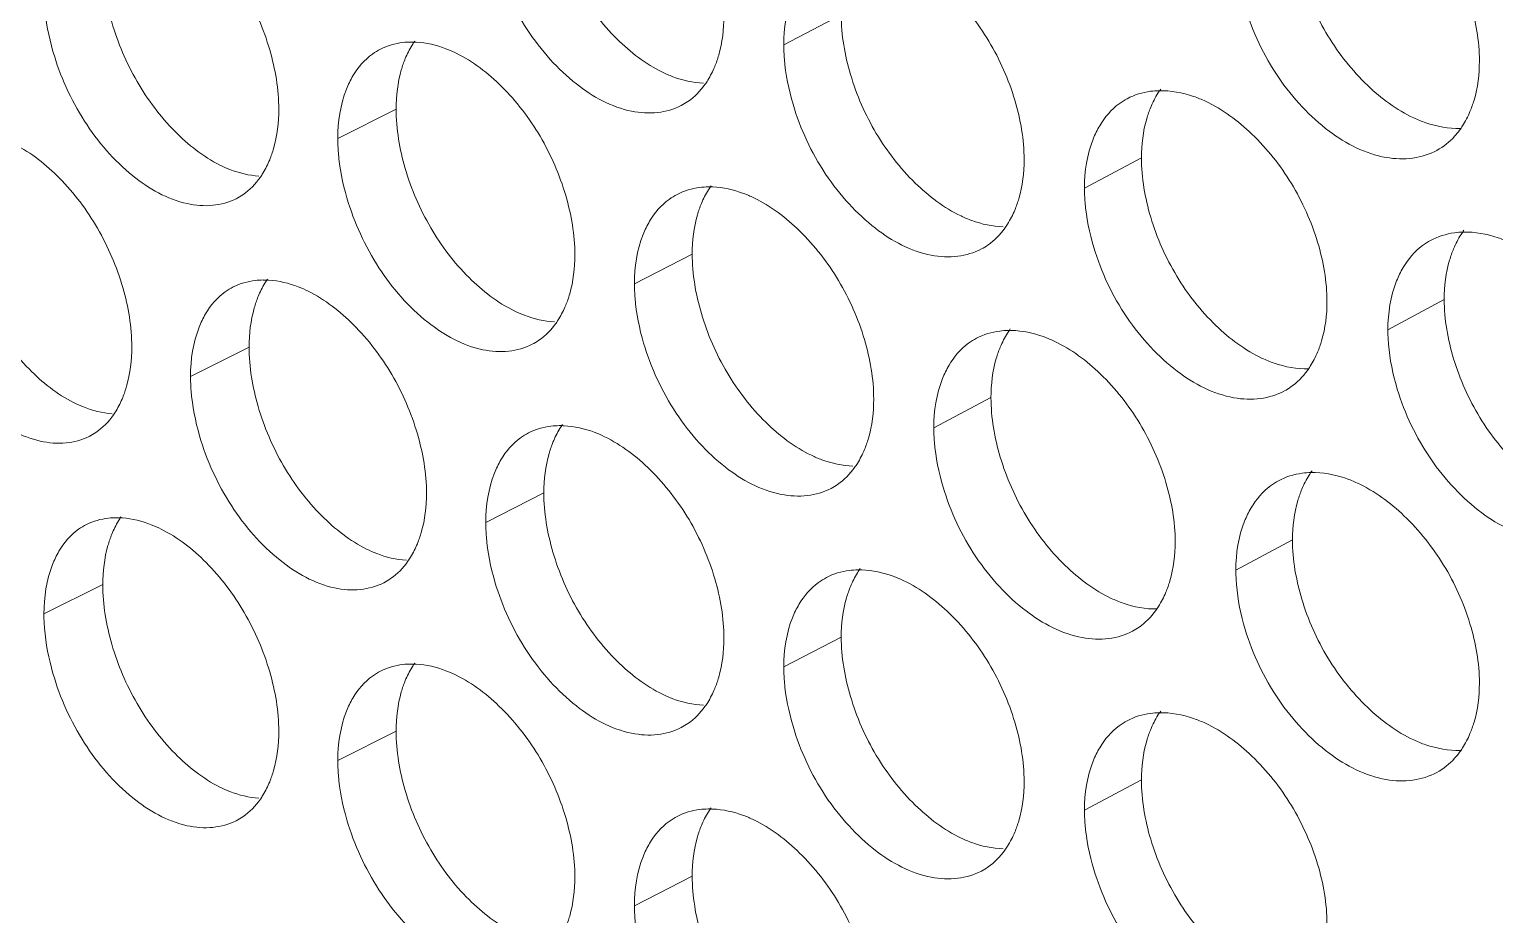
# Model space of a CAD drawing. Header units: millimetres. Extents: x 1177 to 4147, y 93 to 2194.
# Drawn here: x 2580.8 to 2599.35, y 700.3 to 711.51 of the extents above; entities that cross this region are included whole.
import ezdxf

# ---------------------------------------------------------------- set-up
doc = ezdxf.new("R2010")
doc.units = ezdxf.units.MM
doc.header["$LTSCALE"] = 0.1
doc.layers.get('0').update_dxf_attribs({"lineweight": 13})
doc.layers.add('标注', color=251, linetype='Continuous', lineweight=9)

# ---------------------------------------------------------------- blocks, each defined once
blk = doc.blocks.new('02')
for points, knots in [([(4627.348, 522.744), (4597.363, 531.299), (4553.55, 545.69), (4497.641, 568.487), (4458.71, 586.649), (4422.281, 606.068), (4388.51, 626.659), (4357.551, 648.334), (4338.416, 663.815), (4329.392, 671.722)], [0, 0, 0, 0, 0.278685, 0.411475, 0.539478, 0.662459, 0.780251, 0.892768, 1, 1, 1, 1]), ([(4626.906, 521.428), (4597.052, 529.945), (4553.424, 544.261), (4497.732, 566.923), (4458.929, 584.973), (4422.597, 604.269), (4388.892, 624.729), (4357.964, 646.263), (4338.829, 661.641), (4329.798, 669.496)], [0, 0, 0, 0, 0.278468, 0.411196, 0.539177, 0.662176, 0.780023, 0.892638, 1, 1, 1, 1]), ([(4628.518, 518.372), (4598.337, 526.935), (4554.235, 541.353), (4497.955, 564.22), (4458.766, 582.448), (4422.099, 601.945), (4388.114, 622.628), (4356.965, 644.402), (4337.717, 659.96), (4328.641, 667.907)], [0, 0, 0, 0, 0.278732, 0.411552, 0.539576, 0.662563, 0.780343, 0.892822, 1, 1, 1, 1]), ([(4328.202, 667.332), (4337.3, 659.316), (4356.601, 643.626), (4387.852, 621.677), (4421.956, 600.844), (4458.755, 581.215), (4498.091, 562.874), (4554.59, 539.876), (4598.873, 525.389), (4629.18, 516.79)], [0, 0, 0, 0, 0.107262, 0.219794, 0.337581, 0.460553, 0.588547, 0.721328, 1, 1, 1, 1])]:
    blk.add_open_spline(points, degree=3, knots=knots)
at = {"layer": '标注'}
for p, q in [((4470.674, 607.966), (4469.635, 607.425)), ((4462.624, 606.265), (4461.569, 605.732)), ((4476.103, 605.381), (4475.073, 604.836)), ((4467.979, 603.642), (4466.934, 603.104)), ((4481.579, 602.822), (4480.56, 602.272)), ((4459.965, 601.961), (4458.906, 601.43)), ((4473.382, 601.045), (4472.348, 600.502)), ((4465.295, 599.326), (4464.246, 598.79)), ((4478.835, 598.474), (4477.811, 597.926)), ((4457.319, 597.663), (4456.254, 597.134)), ((4470.674, 596.716), (4469.635, 596.175)), ((4462.624, 595.015), (4461.569, 594.482)), ((4476.103, 594.131), (4475.073, 593.586)), ((4467.979, 592.392), (4466.934, 591.854))]:
    blk.add_line(p, q, dxfattribs=at)
for centre, radius, start, end in [((4462.906, 605.999), 1.478, 86.8291, 90.6001), ((4468.29, 603.358), 1.498, 87.7255, 90.8684), ((4460.232, 601.704), 1.468, 86.3729, 90.4645), ((4473.723, 600.743), 1.518, 88.601, 91.1331), ((4465.592, 599.051), 1.488, 87.2799, 90.7347), ((4457.571, 597.415), 1.459, 85.9113, 90.3279), ((4471.001, 596.422), 1.508, 88.1658, 91.0012), ((4462.906, 594.749), 1.478, 86.8291, 90.6001), ((4468.29, 592.108), 1.498, 87.7255, 90.8684)]:
    blk.add_arc(centre, radius, start, end, dxfattribs=at)
for points, knots in [([(4482.215, 607.133), (4482.215, 607.495), (4482.081, 608.245), (4481.613, 609.287), (4480.914, 610.166), (4480.32, 610.606), (4480.009, 610.75)], [0, 0, 0, 0, 0.245474, 0.508798, 0.767386, 1, 1, 1, 1]), ([(4482.215, 607.133), (4482.215, 607.495), (4482.081, 608.245), (4481.613, 609.287), (4480.914, 610.166), (4480.32, 610.606), (4480.009, 610.75)], [0, 0, 0, 0, 0.245474, 0.508798, 0.767386, 1, 1, 1, 1]), ([(4465.295, 610.576), (4465.295, 610.213), (4465.425, 609.462), (4465.878, 608.415), (4466.556, 607.528), (4467.136, 607.079), (4467.441, 606.931)], [0, 0, 0, 0, 0.246671, 0.510955, 0.769257, 1, 1, 1, 1]), ([(4460.502, 606.26), (4460.502, 606.623), (4460.373, 607.375), (4459.923, 608.423), (4459.251, 609.313), (4458.677, 609.767), (4458.374, 609.918)], [0, 0, 0, 0, 0.246911, 0.511538, 0.769926, 1, 1, 1, 1]), ([(4478.835, 609.724), (4478.835, 609.361), (4478.968, 608.611), (4479.431, 607.568), (4480.127, 606.689), (4480.719, 606.248), (4481.029, 606.104)], [0, 0, 0, 0, 0.245779, 0.509251, 0.767678, 1, 1, 1, 1]), ([(4478.835, 609.724), (4478.835, 609.361), (4478.968, 608.611), (4479.431, 607.568), (4480.127, 606.689), (4480.719, 606.248), (4481.029, 606.104)], [0, 0, 0, 0, 0.245779, 0.509251, 0.767678, 1, 1, 1, 1]), ([(4457.319, 608.913), (4457.319, 608.55), (4457.447, 607.798), (4457.893, 606.749), (4458.561, 605.858), (4459.134, 605.403), (4459.435, 605.252)], [0, 0, 0, 0, 0.247215, 0.511988, 0.770214, 1, 1, 1, 1]), ([(4464.411, 608.965), (4464.542, 608.52), (4464.836, 607.88), (4465.392, 607.159), (4465.981, 606.597), (4466.662, 606.219), (4467.348, 606.174), (4467.649, 606.261), (4467.78, 606.328)], [0, 0, 0, 0, 0.292621, 0.4365, 0.572692, 0.807081, 0.907102, 1, 1, 1, 1]), ([(4473.982, 605.351), (4473.982, 605.714), (4473.849, 606.465), (4473.388, 607.509), (4472.699, 608.392), (4472.112, 608.837), (4471.804, 608.984)], [0, 0, 0, 0, 0.246007, 0.509819, 0.768332, 1, 1, 1, 1]), ([(4469.91, 608.555), (4469.864, 608.478), (4469.694, 608.125), (4469.635, 607.726), (4469.635, 607.425)], [0, 0, 0, 0, 0.229116, 1, 1, 1, 1]), ([(4456.254, 608.384), (4456.254, 608.298), (4456.27, 607.934), (4456.341, 607.574), (4456.418, 607.308)], [0, 0, 0, 0, 0.238534, 1, 1, 1, 1]), ([(4470.674, 607.966), (4470.674, 607.603), (4470.806, 606.852), (4471.263, 605.807), (4471.948, 604.923), (4472.533, 604.477), (4472.84, 604.331)], [0, 0, 0, 0, 0.246312, 0.510271, 0.768623, 1, 1, 1, 1]), ([(4477.98, 608.103), (4478.114, 607.656), (4478.418, 607.015), (4478.992, 606.299), (4479.601, 605.741), (4480.304, 605.376), (4481.005, 605.349), (4481.312, 605.445), (4481.445, 605.517)], [0, 0, 0, 0, 0.290439, 0.433641, 0.56952, 0.80462, 0.905741, 1, 1, 1, 1]), ([(4477.98, 608.103), (4478.114, 607.656), (4478.418, 607.015), (4478.992, 606.299), (4479.601, 605.741), (4480.304, 605.376), (4481.005, 605.349), (4481.312, 605.445), (4481.445, 605.517)], [0, 0, 0, 0, 0.290439, 0.433641, 0.56952, 0.80462, 0.905741, 1, 1, 1, 1]), ([(4468.386, 607.033), (4468.414, 607.1), (4468.516, 607.394), (4468.553, 607.708), (4468.553, 607.946)], [0, 0, 0, 0, 0.233519, 1, 1, 1, 1]), ([(4462.89, 607.477), (4462.842, 607.477), (4462.653, 607.466), (4462.467, 607.412), (4462.342, 607.349)], [0, 0, 0, 0, 0.258444, 1, 1, 1, 1]), ([(4462.96, 607.495), (4462.943, 607.471), (4462.877, 607.37), (4462.823, 607.262), (4462.789, 607.178)], [0, 0, 0, 0, 0.242682, 1, 1, 1, 1]), ([(4463.709, 607.276), (4463.649, 607.305), (4463.42, 607.406), (4463.171, 607.465), (4462.988, 607.475)], [0, 0, 0, 0, 0.266759, 1, 1, 1, 1]), ([(4469.635, 607.425), (4469.635, 607.338), (4469.651, 606.975), (4469.724, 606.616), (4469.802, 606.351)], [0, 0, 0, 0, 0.238699, 1, 1, 1, 1]), ([(4456.418, 607.308), (4456.546, 606.865), (4456.925, 606.03), (4457.757, 605.053), (4458.624, 604.551), (4459.301, 604.496), (4459.599, 604.577), (4459.729, 604.642)], [0, 0, 0, 0, 0.294207, 0.574275, 0.808437, 0.907868, 1, 1, 1, 1]), ([(4462.342, 607.349), (4462.291, 607.323), (4462.09, 607.201), (4461.932, 607.016), (4461.842, 606.863)], [0, 0, 0, 0, 0.242847, 1, 1, 1, 1]), ([(4462.789, 607.178), (4462.761, 607.111), (4462.661, 606.817), (4462.624, 606.503), (4462.624, 606.265)], [0, 0, 0, 0, 0.233133, 1, 1, 1, 1]), ([(4465.857, 603.628), (4465.857, 603.99), (4465.726, 604.742), (4465.272, 605.788), (4464.593, 606.676), (4464.014, 607.126), (4463.709, 607.276)], [0, 0, 0, 0, 0.246547, 0.510848, 0.769286, 1, 1, 1, 1]), ([(4467.441, 606.931), (4467.503, 606.901), (4467.738, 606.799), (4467.993, 606.741), (4468.181, 606.733)], [0, 0, 0, 0, 0.26673, 1, 1, 1, 1]), ([(4468.21, 606.71), (4468.227, 606.734), (4468.295, 606.837), (4468.351, 606.947), (4468.386, 607.033)], [0, 0, 0, 0, 0.242819, 1, 1, 1, 1]), ([(4482.045, 606.218), (4482.073, 606.285), (4482.177, 606.579), (4482.215, 606.894), (4482.215, 607.133)], [0, 0, 0, 0, 0.234266, 1, 1, 1, 1]), ([(4482.045, 606.218), (4482.073, 606.285), (4482.177, 606.579), (4482.215, 606.894), (4482.215, 607.133)], [0, 0, 0, 0, 0.234266, 1, 1, 1, 1]), ([(4461.842, 606.863), (4461.797, 606.786), (4461.628, 606.432), (4461.569, 606.033), (4461.569, 605.732)], [0, 0, 0, 0, 0.228378, 1, 1, 1, 1]), ([(4467.78, 606.328), (4467.822, 606.35), (4467.988, 606.449), (4468.126, 606.591), (4468.21, 606.71)], [0, 0, 0, 0, 0.245104, 1, 1, 1, 1]), ([(4476.453, 606.626), (4476.435, 606.601), (4476.365, 606.497), (4476.308, 606.384), (4476.271, 606.296)], [0, 0, 0, 0, 0.243002, 1, 1, 1, 1]), ([(4475.844, 606.452), (4475.794, 606.425), (4475.595, 606.301), (4475.439, 606.116), (4475.349, 605.964)], [0, 0, 0, 0, 0.243618, 1, 1, 1, 1]), ([(4476.424, 606.597), (4476.373, 606.596), (4476.173, 606.581), (4475.975, 606.522), (4475.844, 606.452)], [0, 0, 0, 0, 0.258513, 1, 1, 1, 1]), ([(4477.262, 606.405), (4477.192, 606.438), (4476.926, 606.547), (4476.635, 606.602), (4476.424, 606.597)], [0, 0, 0, 0, 0.268167, 1, 1, 1, 1]), ([(4479.459, 602.783), (4479.459, 603.145), (4479.325, 603.895), (4478.86, 604.938), (4478.163, 605.818), (4477.572, 606.26), (4477.262, 606.405)], [0, 0, 0, 0, 0.245651, 0.509137, 0.767701, 1, 1, 1, 1]), ([(4460.338, 605.348), (4460.365, 605.415), (4460.466, 605.709), (4460.502, 606.022), (4460.502, 606.26)], [0, 0, 0, 0, 0.233071, 1, 1, 1, 1]), ([(4462.624, 606.265), (4462.624, 605.902), (4462.754, 605.151), (4463.204, 604.103), (4463.879, 603.215), (4464.456, 602.764), (4464.76, 602.615)], [0, 0, 0, 0, 0.246852, 0.511298, 0.769575, 1, 1, 1, 1]), ([(4469.802, 606.351), (4469.934, 605.906), (4470.232, 605.265), (4470.795, 604.546), (4471.392, 603.985), (4472.082, 603.612), (4472.774, 603.575), (4473.078, 603.665), (4473.209, 603.734)], [0, 0, 0, 0, 0.291742, 0.435347, 0.571412, 0.806086, 0.906551, 1, 1, 1, 1]), ([(4476.271, 606.296), (4476.243, 606.229), (4476.14, 605.935), (4476.103, 605.62), (4476.103, 605.381)], [0, 0, 0, 0, 0.233879, 1, 1, 1, 1]), ([(4481.029, 606.104), (4481.099, 606.071), (4481.366, 605.963), (4481.658, 605.91), (4481.869, 605.915)], [0, 0, 0, 0, 0.267719, 1, 1, 1, 1]), ([(4481.029, 606.104), (4481.099, 606.071), (4481.366, 605.963), (4481.658, 605.91), (4481.869, 605.915)], [0, 0, 0, 0, 0.267719, 1, 1, 1, 1]), ([(4481.857, 605.883), (4481.876, 605.908), (4481.948, 606.014), (4482.007, 606.128), (4482.045, 606.218)], [0, 0, 0, 0, 0.243157, 1, 1, 1, 1]), ([(4481.857, 605.883), (4481.876, 605.908), (4481.948, 606.014), (4482.007, 606.128), (4482.045, 606.218)], [0, 0, 0, 0, 0.243157, 1, 1, 1, 1]), ([(4475.349, 605.964), (4475.303, 605.887), (4475.133, 605.535), (4475.073, 605.136), (4475.073, 604.836)], [0, 0, 0, 0, 0.229607, 1, 1, 1, 1]), ([(4481.445, 605.517), (4481.566, 605.582), (4481.713, 605.701), (4481.829, 605.844), (4481.857, 605.883)], [0, 0, 0, 0, 0.74257, 1, 1, 1, 1]), ([(4481.445, 605.517), (4481.566, 605.582), (4481.713, 605.701), (4481.829, 605.844), (4481.857, 605.883)], [0, 0, 0, 0, 0.74257, 1, 1, 1, 1]), ([(4457.844, 601.961), (4457.844, 602.324), (4457.715, 603.075), (4457.268, 604.125), (4456.598, 605.016), (4456.027, 605.472), (4455.726, 605.624)], [0, 0, 0, 0, 0.247093, 0.511885, 0.770247, 1, 1, 1, 1]), ([(4461.569, 605.732), (4461.569, 605.645), (4461.585, 605.282), (4461.657, 604.922), (4461.734, 604.657)], [0, 0, 0, 0, 0.238599, 1, 1, 1, 1]), ([(4460.169, 605.033), (4460.185, 605.057), (4460.25, 605.157), (4460.304, 605.265), (4460.338, 605.348)], [0, 0, 0, 0, 0.24264, 1, 1, 1, 1]), ([(4473.813, 604.438), (4473.841, 604.505), (4473.944, 604.799), (4473.982, 605.113), (4473.982, 605.351)], [0, 0, 0, 0, 0.233818, 1, 1, 1, 1]), ([(4476.103, 605.381), (4476.103, 605.019), (4476.235, 604.268), (4476.696, 603.225), (4477.388, 602.344), (4477.978, 601.901), (4478.287, 601.756)], [0, 0, 0, 0, 0.245956, 0.50959, 0.767992, 1, 1, 1, 1]), ([(4459.435, 605.252), (4459.494, 605.223), (4459.718, 605.123), (4459.961, 605.063), (4460.141, 605.051)], [0, 0, 0, 0, 0.266679, 1, 1, 1, 1]), ([(4459.729, 604.642), (4459.772, 604.664), (4459.942, 604.764), (4460.083, 604.911), (4460.169, 605.033)], [0, 0, 0, 0, 0.244538, 1, 1, 1, 1]), ([(4468.267, 604.856), (4468.217, 604.856), (4468.024, 604.843), (4467.834, 604.787), (4467.706, 604.721)], [0, 0, 0, 0, 0.258469, 1, 1, 1, 1]), ([(4468.32, 604.878), (4468.303, 604.854), (4468.236, 604.752), (4468.18, 604.642), (4468.145, 604.556)], [0, 0, 0, 0, 0.242804, 1, 1, 1, 1]), ([(4469.094, 604.658), (4469.032, 604.688), (4468.795, 604.79), (4468.538, 604.848), (4468.349, 604.855)], [0, 0, 0, 0, 0.266791, 1, 1, 1, 1]), ([(4475.073, 604.836), (4475.073, 604.749), (4475.089, 604.386), (4475.163, 604.027), (4475.242, 603.763)], [0, 0, 0, 0, 0.238766, 1, 1, 1, 1]), ([(4454.685, 604.621), (4454.685, 604.258), (4454.813, 603.506), (4455.256, 602.456), (4455.921, 601.564), (4456.491, 601.107), (4456.791, 600.956)], [0, 0, 0, 0, 0.247397, 0.512334, 0.770535, 1, 1, 1, 1]), ([(4461.734, 604.657), (4461.864, 604.212), (4462.249, 603.377), (4463.091, 602.402), (4463.97, 601.906), (4464.653, 601.859), (4464.954, 601.943), (4465.084, 602.01)], [0, 0, 0, 0, 0.293319, 0.572966, 0.807416, 0.907301, 1, 1, 1, 1]), ([(4467.706, 604.721), (4467.656, 604.695), (4467.456, 604.572), (4467.298, 604.387), (4467.208, 604.234)], [0, 0, 0, 0, 0.243166, 1, 1, 1, 1]), ([(4468.145, 604.556), (4468.117, 604.489), (4468.016, 604.195), (4467.979, 603.881), (4467.979, 603.642)], [0, 0, 0, 0, 0.233432, 1, 1, 1, 1]), ([(4471.261, 601.02), (4471.261, 601.383), (4471.129, 602.134), (4470.671, 603.179), (4469.985, 604.063), (4469.401, 604.511), (4469.094, 604.658)], [0, 0, 0, 0, 0.246187, 0.510161, 0.768649, 1, 1, 1, 1]), ([(4472.84, 604.331), (4472.903, 604.3), (4473.146, 604.198), (4473.409, 604.141), (4473.602, 604.136)], [0, 0, 0, 0, 0.266746, 1, 1, 1, 1]), ([(4473.633, 604.11), (4473.65, 604.134), (4473.72, 604.238), (4473.777, 604.35), (4473.813, 604.438)], [0, 0, 0, 0, 0.242949, 1, 1, 1, 1]), ([(4467.208, 604.234), (4467.163, 604.157), (4466.993, 603.804), (4466.934, 603.405), (4466.934, 603.104)], [0, 0, 0, 0, 0.22887, 1, 1, 1, 1]), ([(4473.209, 603.734), (4473.251, 603.756), (4473.413, 603.854), (4473.549, 603.994), (4473.633, 604.11)], [0, 0, 0, 0, 0.245453, 1, 1, 1, 1]), ([(4481.923, 604.04), (4481.87, 604.038), (4481.665, 604.022), (4481.463, 603.96), (4481.329, 603.887)], [0, 0, 0, 0, 0.258546, 1, 1, 1, 1]), ([(4481.935, 604.072), (4481.917, 604.047), (4481.845, 603.942), (4481.786, 603.827), (4481.749, 603.738)], [0, 0, 0, 0, 0.243142, 1, 1, 1, 1]), ([(4482.768, 603.852), (4482.697, 603.884), (4482.429, 603.992), (4482.135, 604.045), (4481.923, 604.04)], [0, 0, 0, 0, 0.267799, 1, 1, 1, 1]), ([(4475.242, 603.763), (4475.375, 603.316), (4475.677, 602.675), (4476.248, 601.958), (4476.852, 601.399), (4477.551, 601.032), (4478.249, 601.001), (4478.555, 601.095), (4478.688, 601.166)], [0, 0, 0, 0, 0.290871, 0.434206, 0.570147, 0.805105, 0.906009, 1, 1, 1, 1]), ([(4481.329, 603.887), (4481.279, 603.86), (4481.082, 603.735), (4480.926, 603.551), (4480.836, 603.399)], [0, 0, 0, 0, 0.243902, 1, 1, 1, 1]), ([(4481.749, 603.738), (4481.721, 603.671), (4481.617, 603.376), (4481.579, 603.061), (4481.579, 602.822)], [0, 0, 0, 0, 0.234177, 1, 1, 1, 1]), ([(4465.691, 602.715), (4465.719, 602.782), (4465.82, 603.076), (4465.857, 603.39), (4465.857, 603.628)], [0, 0, 0, 0, 0.23337, 1, 1, 1, 1]), ([(4467.979, 603.642), (4467.979, 603.28), (4468.109, 602.529), (4468.564, 601.483), (4469.246, 600.597), (4469.828, 600.15), (4470.134, 600.002)], [0, 0, 0, 0, 0.246491, 0.510612, 0.768939, 1, 1, 1, 1]), ([(4460.298, 603.188), (4460.281, 603.164), (4460.216, 603.064), (4460.163, 602.957), (4460.129, 602.873)], [0, 0, 0, 0, 0.242625, 1, 1, 1, 1]), ([(4480.836, 603.399), (4480.791, 603.322), (4480.62, 602.97), (4480.56, 602.572), (4480.56, 602.272)], [0, 0, 0, 0, 0.230096, 1, 1, 1, 1]), ([(4453.778, 603.019), (4453.905, 602.575), (4454.28, 601.742), (4455.002, 600.893), (4455.671, 600.431), (4456.166, 600.24), (4456.644, 600.199), (4456.941, 600.279), (4457.07, 600.343)], [0, 0, 0, 0, 0.294183, 0.574014, 0.698487, 0.809259, 0.908301, 1, 1, 1, 1]), ([(4459.679, 603.047), (4459.628, 603.022), (4459.426, 602.9), (4459.268, 602.714), (4459.178, 602.561)], [0, 0, 0, 0, 0.242682, 1, 1, 1, 1]), ([(4460.221, 603.173), (4460.172, 603.172), (4459.986, 603.161), (4459.802, 603.109), (4459.679, 603.047)], [0, 0, 0, 0, 0.258432, 1, 1, 1, 1]), ([(4461.036, 602.969), (4460.977, 602.998), (4460.751, 603.098), (4460.506, 603.158), (4460.325, 603.17)], [0, 0, 0, 0, 0.266738, 1, 1, 1, 1]), ([(4463.174, 599.316), (4463.174, 599.678), (4463.043, 600.43), (4462.592, 601.478), (4461.916, 602.366), (4461.339, 602.819), (4461.036, 602.969)], [0, 0, 0, 0, 0.246729, 0.511193, 0.769606, 1, 1, 1, 1]), ([(4466.934, 603.104), (4466.934, 603.018), (4466.95, 602.655), (4467.022, 602.295), (4467.1, 602.03)], [0, 0, 0, 0, 0.238665, 1, 1, 1, 1]), ([(4460.129, 602.873), (4460.102, 602.806), (4460.002, 602.512), (4459.965, 602.199), (4459.965, 601.961)], [0, 0, 0, 0, 0.232984, 1, 1, 1, 1]), ([(4465.517, 602.395), (4465.534, 602.419), (4465.601, 602.52), (4465.656, 602.63), (4465.691, 602.715)], [0, 0, 0, 0, 0.242757, 1, 1, 1, 1]), ([(4479.289, 601.868), (4479.317, 601.935), (4479.421, 602.229), (4479.459, 602.544), (4479.459, 602.783)], [0, 0, 0, 0, 0.234117, 1, 1, 1, 1]), ([(4481.579, 602.822), (4481.579, 602.46), (4481.713, 601.71), (4482.178, 600.668), (4482.877, 599.79), (4483.471, 599.351), (4483.783, 599.208)], [0, 0, 0, 0, 0.245602, 0.508914, 0.767364, 1, 1, 1, 1]), ([(4459.178, 602.561), (4459.133, 602.484), (4458.964, 602.131), (4458.906, 601.731), (4458.906, 601.43)], [0, 0, 0, 0, 0.228131, 1, 1, 1, 1]), ([(4464.76, 602.615), (4464.821, 602.585), (4465.052, 602.484), (4465.304, 602.425), (4465.489, 602.416)], [0, 0, 0, 0, 0.266716, 1, 1, 1, 1]), ([(4465.084, 602.01), (4465.126, 602.032), (4465.294, 602.131), (4465.433, 602.275), (4465.517, 602.395)], [0, 0, 0, 0, 0.244921, 1, 1, 1, 1]), ([(4473.119, 602.119), (4473.069, 602.092), (4472.87, 601.968), (4472.713, 601.783), (4472.623, 601.631)], [0, 0, 0, 0, 0.243471, 1, 1, 1, 1]), ([(4473.693, 602.26), (4473.642, 602.259), (4473.444, 602.245), (4473.249, 602.187), (4473.119, 602.119)], [0, 0, 0, 0, 0.258498, 1, 1, 1, 1]), ([(4473.73, 602.287), (4473.712, 602.262), (4473.643, 602.159), (4473.586, 602.047), (4473.55, 601.96)], [0, 0, 0, 0, 0.242934, 1, 1, 1, 1]), ([(4474.527, 602.066), (4474.463, 602.097), (4474.219, 602.199), (4473.954, 602.256), (4473.76, 602.26)], [0, 0, 0, 0, 0.266809, 1, 1, 1, 1]), ([(4480.56, 602.272), (4480.56, 602.185), (4480.576, 601.823), (4480.65, 601.464), (4480.73, 601.2)], [0, 0, 0, 0, 0.238835, 1, 1, 1, 1]), ([(4457.68, 601.049), (4457.707, 601.116), (4457.807, 601.41), (4457.844, 601.723), (4457.844, 601.961)], [0, 0, 0, 0, 0.232922, 1, 1, 1, 1]), ([(4459.965, 601.961), (4459.965, 601.598), (4460.094, 600.847), (4460.542, 599.798), (4461.214, 598.908), (4461.789, 598.455), (4462.091, 598.306)], [0, 0, 0, 0, 0.247033, 0.511643, 0.769894, 1, 1, 1, 1]), ([(4467.1, 602.03), (4467.232, 601.585), (4467.528, 600.944), (4468.087, 600.224), (4468.68, 599.663), (4469.366, 599.287), (4470.055, 599.247), (4470.357, 599.335), (4470.489, 599.403)], [0, 0, 0, 0, 0.29218, 0.435922, 0.57205, 0.806581, 0.906826, 1, 1, 1, 1]), ([(4473.55, 601.96), (4473.522, 601.893), (4473.42, 601.598), (4473.382, 601.284), (4473.382, 601.045)], [0, 0, 0, 0, 0.23373, 1, 1, 1, 1]), ([(4476.714, 598.439), (4476.714, 598.801), (4476.581, 599.552), (4476.118, 600.595), (4475.425, 601.477), (4474.836, 601.92), (4474.527, 602.066)], [0, 0, 0, 0, 0.245829, 0.509477, 0.768016, 1, 1, 1, 1]), ([(4479.104, 601.535), (4479.122, 601.56), (4479.193, 601.665), (4479.252, 601.779), (4479.289, 601.868)], [0, 0, 0, 0, 0.243086, 1, 1, 1, 1]), ([(4472.623, 601.631), (4472.578, 601.554), (4472.407, 601.202), (4472.348, 600.803), (4472.348, 600.502)], [0, 0, 0, 0, 0.229361, 1, 1, 1, 1]), ([(4478.287, 601.756), (4478.357, 601.724), (4478.623, 601.615), (4478.913, 601.561), (4479.124, 601.566)], [0, 0, 0, 0, 0.267902, 1, 1, 1, 1]), ([(4458.906, 601.43), (4458.906, 601.343), (4458.921, 600.98), (4458.993, 600.62), (4459.07, 600.354)], [0, 0, 0, 0, 0.238567, 1, 1, 1, 1]), ([(4478.688, 601.166), (4478.728, 601.188), (4478.887, 601.285), (4479.021, 601.422), (4479.104, 601.535)], [0, 0, 0, 0, 0.245781, 1, 1, 1, 1]), ([(4480.73, 601.2), (4480.865, 600.753), (4481.171, 600.111), (4481.748, 599.396), (4482.361, 598.839), (4483.069, 598.477), (4483.772, 598.454), (4484.081, 598.551), (4484.214, 598.624)], [0, 0, 0, 0, 0.290009, 0.433078, 0.568897, 0.804139, 0.905475, 1, 1, 1, 1]), ([(4456.791, 600.956), (4456.849, 600.927), (4457.069, 600.827), (4457.309, 600.766), (4457.486, 600.753)], [0, 0, 0, 0, 0.266655, 1, 1, 1, 1]), ([(4457.513, 600.737), (4457.529, 600.76), (4457.594, 600.86), (4457.646, 600.966), (4457.68, 601.049)], [0, 0, 0, 0, 0.242584, 1, 1, 1, 1]), ([(4471.094, 600.107), (4471.122, 600.174), (4471.224, 600.468), (4471.261, 600.782), (4471.261, 601.02)], [0, 0, 0, 0, 0.233669, 1, 1, 1, 1]), ([(4473.382, 601.045), (4473.382, 600.683), (4473.514, 599.932), (4473.973, 598.888), (4474.662, 598.005), (4475.249, 597.561), (4475.558, 597.415)], [0, 0, 0, 0, 0.246134, 0.50993, 0.768307, 1, 1, 1, 1]), ([(4457.07, 600.343), (4457.113, 600.365), (4457.286, 600.465), (4457.428, 600.613), (4457.513, 600.737)], [0, 0, 0, 0, 0.244338, 1, 1, 1, 1]), ([(4465.573, 600.539), (4465.523, 600.538), (4465.333, 600.526), (4465.144, 600.471), (4465.018, 600.407)], [0, 0, 0, 0, 0.258456, 1, 1, 1, 1]), ([(4465.634, 600.559), (4465.617, 600.534), (4465.55, 600.433), (4465.496, 600.324), (4465.461, 600.239)], [0, 0, 0, 0, 0.242742, 1, 1, 1, 1]), ([(4466.395, 600.339), (4466.334, 600.369), (4466.101, 600.47), (4465.849, 600.528), (4465.662, 600.537)], [0, 0, 0, 0, 0.266777, 1, 1, 1, 1]), ([(4459.07, 600.354), (4459.198, 599.91), (4459.581, 599.075), (4460.418, 598.1), (4461.291, 597.6), (4461.971, 597.549), (4462.27, 597.632), (4462.4, 597.698)], [0, 0, 0, 0, 0.293762, 0.573619, 0.807925, 0.907583, 1, 1, 1, 1]), ([(4465.018, 600.407), (4464.967, 600.381), (4464.767, 600.259), (4464.609, 600.073), (4464.519, 599.92)], [0, 0, 0, 0, 0.243008, 1, 1, 1, 1]), ([(4468.553, 596.696), (4468.553, 597.058), (4468.422, 597.81), (4467.966, 598.856), (4467.283, 599.741), (4466.701, 600.19), (4466.395, 600.339)], [0, 0, 0, 0, 0.246367, 0.510504, 0.768967, 1, 1, 1, 1]), ([(4472.348, 600.502), (4472.348, 600.415), (4472.364, 600.053), (4472.437, 599.693), (4472.516, 599.429)], [0, 0, 0, 0, 0.238732, 1, 1, 1, 1]), ([(4465.461, 600.239), (4465.433, 600.172), (4465.332, 599.878), (4465.295, 599.564), (4465.295, 599.326)], [0, 0, 0, 0, 0.233282, 1, 1, 1, 1]), ([(4470.134, 600.002), (4470.197, 599.972), (4470.436, 599.87), (4470.695, 599.813), (4470.886, 599.807)], [0, 0, 0, 0, 0.266739, 1, 1, 1, 1]), ([(4470.915, 599.782), (4470.933, 599.806), (4471.002, 599.909), (4471.058, 600.02), (4471.094, 600.107)], [0, 0, 0, 0, 0.242883, 1, 1, 1, 1]), ([(4464.519, 599.92), (4464.474, 599.843), (4464.304, 599.49), (4464.246, 599.091), (4464.246, 598.79)], [0, 0, 0, 0, 0.228624, 1, 1, 1, 1]), ([(4470.489, 599.403), (4470.53, 599.425), (4470.694, 599.524), (4470.831, 599.664), (4470.915, 599.782)], [0, 0, 0, 0, 0.245281, 1, 1, 1, 1]), ([(4478.581, 599.541), (4478.53, 599.515), (4478.333, 599.389), (4478.176, 599.205), (4478.087, 599.053)], [0, 0, 0, 0, 0.243762, 1, 1, 1, 1]), ([(4479.168, 599.69), (4479.115, 599.689), (4478.913, 599.674), (4478.713, 599.613), (4478.581, 599.541)], [0, 0, 0, 0, 0.258529, 1, 1, 1, 1]), ([(4479.188, 599.721), (4479.17, 599.696), (4479.099, 599.591), (4479.041, 599.477), (4479.004, 599.389)], [0, 0, 0, 0, 0.243071, 1, 1, 1, 1]), ([(4480.009, 599.5), (4479.939, 599.533), (4479.671, 599.641), (4479.379, 599.695), (4479.168, 599.69)], [0, 0, 0, 0, 0.267982, 1, 1, 1, 1]), ([(4482.215, 595.883), (4482.215, 596.245), (4482.081, 596.995), (4481.613, 598.037), (4480.914, 598.916), (4480.32, 599.356), (4480.009, 599.5)], [0, 0, 0, 0, 0.245474, 0.508798, 0.767386, 1, 1, 1, 1]), ([(4463.008, 598.403), (4463.036, 598.47), (4463.137, 598.764), (4463.174, 599.078), (4463.174, 599.316)], [0, 0, 0, 0, 0.233221, 1, 1, 1, 1]), ([(4465.295, 599.326), (4465.295, 598.963), (4465.425, 598.212), (4465.878, 597.165), (4466.556, 596.278), (4467.136, 595.829), (4467.441, 595.681)], [0, 0, 0, 0, 0.246671, 0.510955, 0.769257, 1, 1, 1, 1]), ([(4472.516, 599.429), (4472.649, 598.983), (4472.949, 598.342), (4473.515, 597.624), (4474.116, 597.064), (4474.81, 596.694), (4475.505, 596.66), (4475.81, 596.752), (4475.943, 596.822)], [0, 0, 0, 0, 0.291305, 0.434775, 0.570777, 0.805593, 0.906279, 1, 1, 1, 1]), ([(4479.004, 599.389), (4478.976, 599.322), (4478.873, 599.027), (4478.835, 598.712), (4478.835, 598.474)], [0, 0, 0, 0, 0.234028, 1, 1, 1, 1]), ([(4478.087, 599.053), (4478.041, 598.976), (4477.87, 598.624), (4477.811, 598.226), (4477.811, 597.926)], [0, 0, 0, 0, 0.229851, 1, 1, 1, 1]), ([(4457.027, 598.752), (4456.976, 598.726), (4456.774, 598.605), (4456.616, 598.419), (4456.526, 598.266)], [0, 0, 0, 0, 0.242512, 1, 1, 1, 1]), ([(4457.563, 598.874), (4457.516, 598.874), (4457.332, 598.863), (4457.149, 598.812), (4457.027, 598.752)], [0, 0, 0, 0, 0.258421, 1, 1, 1, 1]), ([(4457.648, 598.887), (4457.632, 598.863), (4457.568, 598.764), (4457.516, 598.657), (4457.482, 598.575)], [0, 0, 0, 0, 0.242569, 1, 1, 1, 1]), ([(4458.374, 598.668), (4458.316, 598.697), (4458.094, 598.797), (4457.853, 598.858), (4457.675, 598.87)], [0, 0, 0, 0, 0.266713, 1, 1, 1, 1]), ([(4464.246, 598.79), (4464.246, 598.703), (4464.261, 598.34), (4464.333, 597.98), (4464.411, 597.715)], [0, 0, 0, 0, 0.238632, 1, 1, 1, 1]), ([(4457.482, 598.575), (4457.455, 598.508), (4457.355, 598.214), (4457.319, 597.9), (4457.319, 597.663)], [0, 0, 0, 0, 0.232835, 1, 1, 1, 1]), ([(4460.502, 595.01), (4460.502, 595.373), (4460.373, 596.125), (4459.923, 597.173), (4459.251, 598.063), (4458.677, 598.517), (4458.374, 598.668)], [0, 0, 0, 0, 0.246911, 0.511538, 0.769926, 1, 1, 1, 1]), ([(4476.545, 597.525), (4476.573, 597.592), (4476.676, 597.886), (4476.714, 598.2), (4476.714, 598.439)], [0, 0, 0, 0, 0.233967, 1, 1, 1, 1]), ([(4478.835, 598.474), (4478.835, 598.111), (4478.968, 597.361), (4479.431, 596.318), (4480.127, 595.439), (4480.719, 594.998), (4481.029, 594.854)], [0, 0, 0, 0, 0.245779, 0.509251, 0.767678, 1, 1, 1, 1]), ([(4456.526, 598.266), (4456.481, 598.189), (4456.312, 597.835), (4456.254, 597.436), (4456.254, 597.134)], [0, 0, 0, 0, 0.227885, 1, 1, 1, 1]), ([(4462.091, 598.306), (4462.151, 598.276), (4462.379, 598.175), (4462.626, 598.116), (4462.809, 598.105)], [0, 0, 0, 0, 0.2667, 1, 1, 1, 1]), ([(4462.837, 598.086), (4462.854, 598.11), (4462.92, 598.21), (4462.974, 598.319), (4463.008, 598.403)], [0, 0, 0, 0, 0.242697, 1, 1, 1, 1]), ([(4462.4, 597.698), (4462.443, 597.72), (4462.612, 597.819), (4462.752, 597.965), (4462.837, 598.086)], [0, 0, 0, 0, 0.244733, 1, 1, 1, 1]), ([(4470.974, 597.93), (4470.924, 597.929), (4470.728, 597.916), (4470.535, 597.859), (4470.407, 597.792)], [0, 0, 0, 0, 0.258483, 1, 1, 1, 1]), ([(4471.019, 597.954), (4471.002, 597.93), (4470.933, 597.827), (4470.877, 597.716), (4470.842, 597.63)], [0, 0, 0, 0, 0.242868, 1, 1, 1, 1]), ([(4471.804, 597.734), (4471.742, 597.764), (4471.501, 597.866), (4471.24, 597.924), (4471.049, 597.93)], [0, 0, 0, 0, 0.266802, 1, 1, 1, 1]), ([(4477.811, 597.926), (4477.811, 597.839), (4477.827, 597.476), (4477.9, 597.117), (4477.98, 596.853)], [0, 0, 0, 0, 0.2388, 1, 1, 1, 1]), ([(4457.319, 597.663), (4457.319, 597.3), (4457.447, 596.548), (4457.893, 595.499), (4458.561, 594.608), (4459.134, 594.153), (4459.435, 594.002)], [0, 0, 0, 0, 0.247215, 0.511988, 0.770214, 1, 1, 1, 1]), ([(4464.411, 597.715), (4464.542, 597.27), (4464.836, 596.63), (4465.392, 595.909), (4465.981, 595.347), (4466.662, 594.969), (4467.348, 594.924), (4467.649, 595.011), (4467.78, 595.078)], [0, 0, 0, 0, 0.292621, 0.4365, 0.572692, 0.807081, 0.907102, 1, 1, 1, 1]), ([(4470.407, 597.792), (4470.356, 597.765), (4470.157, 597.642), (4470, 597.457), (4469.91, 597.305)], [0, 0, 0, 0, 0.24332, 1, 1, 1, 1]), ([(4470.842, 597.63), (4470.814, 597.563), (4470.712, 597.268), (4470.674, 596.954), (4470.674, 596.716)], [0, 0, 0, 0, 0.233581, 1, 1, 1, 1]), ([(4473.982, 594.101), (4473.982, 594.464), (4473.849, 595.215), (4473.388, 596.259), (4472.699, 597.142), (4472.112, 597.587), (4471.804, 597.734)], [0, 0, 0, 0, 0.246007, 0.509819, 0.768332, 1, 1, 1, 1]), ([(4475.558, 597.415), (4475.627, 597.383), (4475.891, 597.273), (4476.181, 597.218), (4476.39, 597.223)], [0, 0, 0, 0, 0.268088, 1, 1, 1, 1]), ([(4476.362, 597.194), (4476.38, 597.219), (4476.451, 597.323), (4476.508, 597.436), (4476.545, 597.525)], [0, 0, 0, 0, 0.243017, 1, 1, 1, 1]), ([(4456.254, 597.134), (4456.254, 597.048), (4456.27, 596.684), (4456.341, 596.324), (4456.418, 596.058)], [0, 0, 0, 0, 0.238534, 1, 1, 1, 1]), ([(4469.91, 597.305), (4469.864, 597.228), (4469.694, 596.875), (4469.635, 596.476), (4469.635, 596.175)], [0, 0, 0, 0, 0.229116, 1, 1, 1, 1]), ([(4475.943, 596.822), (4475.983, 596.844), (4476.144, 596.942), (4476.279, 597.079), (4476.362, 597.194)], [0, 0, 0, 0, 0.245619, 1, 1, 1, 1]), ([(4477.98, 596.853), (4478.114, 596.406), (4478.418, 595.765), (4478.992, 595.049), (4479.601, 594.491), (4480.304, 594.126), (4481.005, 594.099), (4481.312, 594.195), (4481.445, 594.267)], [0, 0, 0, 0, 0.290439, 0.433641, 0.56952, 0.80462, 0.905741, 1, 1, 1, 1]), ([(4468.386, 595.783), (4468.414, 595.85), (4468.516, 596.144), (4468.553, 596.458), (4468.553, 596.696)], [0, 0, 0, 0, 0.233519, 1, 1, 1, 1]), ([(4470.674, 596.716), (4470.674, 596.353), (4470.806, 595.602), (4471.263, 594.557), (4471.948, 593.673), (4472.533, 593.227), (4472.84, 593.081)], [0, 0, 0, 0, 0.246312, 0.510271, 0.768623, 1, 1, 1, 1]), ([(4456.418, 596.058), (4456.546, 595.615), (4456.925, 594.78), (4457.757, 593.803), (4458.624, 593.301), (4459.301, 593.246), (4459.599, 593.327), (4459.729, 593.392)], [0, 0, 0, 0, 0.294207, 0.574275, 0.808437, 0.907868, 1, 1, 1, 1]), ([(4462.342, 596.099), (4462.291, 596.073), (4462.09, 595.951), (4461.932, 595.766), (4461.842, 595.613)], [0, 0, 0, 0, 0.242847, 1, 1, 1, 1]), ([(4462.89, 596.227), (4462.842, 596.227), (4462.653, 596.216), (4462.467, 596.162), (4462.342, 596.099)], [0, 0, 0, 0, 0.258444, 1, 1, 1, 1]), ([(4462.96, 596.245), (4462.943, 596.221), (4462.877, 596.12), (4462.823, 596.012), (4462.789, 595.928)], [0, 0, 0, 0, 0.242682, 1, 1, 1, 1]), ([(4463.709, 596.026), (4463.649, 596.055), (4463.42, 596.156), (4463.171, 596.215), (4462.988, 596.225)], [0, 0, 0, 0, 0.266759, 1, 1, 1, 1]), ([(4465.857, 592.378), (4465.857, 592.74), (4465.726, 593.492), (4465.272, 594.538), (4464.593, 595.426), (4464.014, 595.876), (4463.709, 596.026)], [0, 0, 0, 0, 0.246547, 0.510848, 0.769286, 1, 1, 1, 1]), ([(4469.635, 596.175), (4469.635, 596.088), (4469.651, 595.725), (4469.724, 595.366), (4469.802, 595.101)], [0, 0, 0, 0, 0.238699, 1, 1, 1, 1]), ([(4462.789, 595.928), (4462.761, 595.861), (4462.661, 595.567), (4462.624, 595.253), (4462.624, 595.015)], [0, 0, 0, 0, 0.233133, 1, 1, 1, 1]), ([(4468.21, 595.46), (4468.227, 595.484), (4468.295, 595.587), (4468.351, 595.697), (4468.386, 595.783)], [0, 0, 0, 0, 0.242819, 1, 1, 1, 1]), ([(4482.045, 594.968), (4482.073, 595.035), (4482.177, 595.329), (4482.215, 595.644), (4482.215, 595.883)], [0, 0, 0, 0, 0.234266, 1, 1, 1, 1]), ([(4461.842, 595.613), (4461.797, 595.536), (4461.628, 595.182), (4461.569, 594.783), (4461.569, 594.482)], [0, 0, 0, 0, 0.228378, 1, 1, 1, 1]), ([(4467.441, 595.681), (4467.503, 595.651), (4467.738, 595.549), (4467.993, 595.491), (4468.181, 595.483)], [0, 0, 0, 0, 0.26673, 1, 1, 1, 1]), ([(4467.78, 595.078), (4467.822, 595.1), (4467.988, 595.199), (4468.126, 595.341), (4468.21, 595.46)], [0, 0, 0, 0, 0.245104, 1, 1, 1, 1]), ([(4476.424, 595.347), (4476.373, 595.346), (4476.173, 595.331), (4475.975, 595.272), (4475.844, 595.202)], [0, 0, 0, 0, 0.258513, 1, 1, 1, 1]), ([(4476.453, 595.376), (4476.435, 595.351), (4476.365, 595.247), (4476.308, 595.134), (4476.271, 595.046)], [0, 0, 0, 0, 0.243002, 1, 1, 1, 1]), ([(4477.262, 595.155), (4477.192, 595.188), (4476.926, 595.297), (4476.635, 595.352), (4476.424, 595.347)], [0, 0, 0, 0, 0.268167, 1, 1, 1, 1]), ([(4460.338, 594.098), (4460.365, 594.165), (4460.466, 594.459), (4460.502, 594.772), (4460.502, 595.01)], [0, 0, 0, 0, 0.233071, 1, 1, 1, 1]), ([(4462.624, 595.015), (4462.624, 594.652), (4462.754, 593.901), (4463.204, 592.853), (4463.879, 591.965), (4464.456, 591.514), (4464.76, 591.365)], [0, 0, 0, 0, 0.246852, 0.511298, 0.769575, 1, 1, 1, 1]), ([(4469.802, 595.101), (4469.934, 594.656), (4470.232, 594.015), (4470.795, 593.296), (4471.392, 592.735), (4472.082, 592.362), (4472.774, 592.325), (4473.078, 592.415), (4473.209, 592.484)], [0, 0, 0, 0, 0.291742, 0.435347, 0.571412, 0.806086, 0.906551, 1, 1, 1, 1]), ([(4475.844, 595.202), (4475.794, 595.175), (4475.595, 595.051), (4475.439, 594.866), (4475.349, 594.714)], [0, 0, 0, 0, 0.243618, 1, 1, 1, 1]), ([(4476.271, 595.046), (4476.243, 594.979), (4476.14, 594.685), (4476.103, 594.37), (4476.103, 594.131)], [0, 0, 0, 0, 0.233879, 1, 1, 1, 1]), ([(4479.459, 591.533), (4479.459, 591.895), (4479.325, 592.645), (4478.86, 593.688), (4478.163, 594.568), (4477.572, 595.01), (4477.262, 595.155)], [0, 0, 0, 0, 0.245651, 0.509137, 0.767701, 1, 1, 1, 1]), ([(4481.857, 594.633), (4481.876, 594.658), (4481.948, 594.764), (4482.007, 594.878), (4482.045, 594.968)], [0, 0, 0, 0, 0.243157, 1, 1, 1, 1]), ([(4475.349, 594.714), (4475.303, 594.637), (4475.133, 594.285), (4475.073, 593.886), (4475.073, 593.586)], [0, 0, 0, 0, 0.229607, 1, 1, 1, 1]), ([(4481.029, 594.854), (4481.099, 594.821), (4481.366, 594.713), (4481.658, 594.66), (4481.869, 594.665)], [0, 0, 0, 0, 0.267719, 1, 1, 1, 1]), ([(4461.569, 594.482), (4461.569, 594.395), (4461.585, 594.032), (4461.657, 593.672), (4461.734, 593.407)], [0, 0, 0, 0, 0.238599, 1, 1, 1, 1]), ([(4481.445, 594.267), (4481.566, 594.332), (4481.713, 594.451), (4481.829, 594.594), (4481.857, 594.633)], [0, 0, 0, 0, 0.74257, 1, 1, 1, 1]), ([(4459.435, 594.002), (4459.494, 593.973), (4459.718, 593.873), (4459.961, 593.813), (4460.141, 593.801)], [0, 0, 0, 0, 0.266679, 1, 1, 1, 1]), ([(4460.169, 593.783), (4460.185, 593.807), (4460.25, 593.907), (4460.304, 594.015), (4460.338, 594.098)], [0, 0, 0, 0, 0.24264, 1, 1, 1, 1]), ([(4473.813, 593.188), (4473.841, 593.255), (4473.944, 593.549), (4473.982, 593.863), (4473.982, 594.101)], [0, 0, 0, 0, 0.233818, 1, 1, 1, 1]), ([(4476.103, 594.131), (4476.103, 593.769), (4476.235, 593.018), (4476.696, 591.975), (4477.388, 591.094), (4477.978, 590.651), (4478.287, 590.506)], [0, 0, 0, 0, 0.245956, 0.50959, 0.767992, 1, 1, 1, 1]), ([(4459.729, 593.392), (4459.772, 593.414), (4459.942, 593.514), (4460.083, 593.661), (4460.169, 593.783)], [0, 0, 0, 0, 0.244538, 1, 1, 1, 1]), ([(4461.734, 593.407), (4461.864, 592.962), (4462.249, 592.127), (4463.091, 591.152), (4463.97, 590.656), (4464.653, 590.609), (4464.954, 590.693), (4465.084, 590.76)], [0, 0, 0, 0, 0.293319, 0.572966, 0.807416, 0.907301, 1, 1, 1, 1]), ([(4467.706, 593.471), (4467.656, 593.445), (4467.456, 593.322), (4467.298, 593.137), (4467.208, 592.984)], [0, 0, 0, 0, 0.243166, 1, 1, 1, 1]), ([(4468.267, 593.606), (4468.217, 593.606), (4468.024, 593.593), (4467.834, 593.537), (4467.706, 593.471)], [0, 0, 0, 0, 0.258469, 1, 1, 1, 1]), ([(4468.32, 593.628), (4468.303, 593.604), (4468.236, 593.502), (4468.18, 593.392), (4468.145, 593.306)], [0, 0, 0, 0, 0.242804, 1, 1, 1, 1]), ([(4469.094, 593.408), (4469.032, 593.438), (4468.795, 593.54), (4468.538, 593.598), (4468.349, 593.605)], [0, 0, 0, 0, 0.266791, 1, 1, 1, 1]), ([(4471.261, 589.77), (4471.261, 590.133), (4471.129, 590.884), (4470.671, 591.929), (4469.985, 592.813), (4469.401, 593.261), (4469.094, 593.408)], [0, 0, 0, 0, 0.246187, 0.510161, 0.768649, 1, 1, 1, 1]), ([(4475.073, 593.586), (4475.073, 593.499), (4475.089, 593.136), (4475.163, 592.777), (4475.242, 592.513)], [0, 0, 0, 0, 0.238766, 1, 1, 1, 1]), ([(4468.145, 593.306), (4468.117, 593.239), (4468.016, 592.945), (4467.979, 592.631), (4467.979, 592.392)], [0, 0, 0, 0, 0.233432, 1, 1, 1, 1]), ([(4473.633, 592.86), (4473.65, 592.884), (4473.72, 592.988), (4473.777, 593.1), (4473.813, 593.188)], [0, 0, 0, 0, 0.242949, 1, 1, 1, 1]), ([(4467.208, 592.984), (4467.163, 592.907), (4466.993, 592.554), (4466.934, 592.155), (4466.934, 591.854)], [0, 0, 0, 0, 0.22887, 1, 1, 1, 1]), ([(4472.84, 593.081), (4472.903, 593.05), (4473.146, 592.948), (4473.409, 592.891), (4473.602, 592.886)], [0, 0, 0, 0, 0.266746, 1, 1, 1, 1]), ([(4473.209, 592.484), (4473.251, 592.506), (4473.413, 592.604), (4473.549, 592.744), (4473.633, 592.86)], [0, 0, 0, 0, 0.245453, 1, 1, 1, 1]), ([(4465.691, 591.465), (4465.719, 591.532), (4465.82, 591.826), (4465.857, 592.14), (4465.857, 592.378)], [0, 0, 0, 0, 0.23337, 1, 1, 1, 1]), ([(4467.979, 592.392), (4467.979, 592.03), (4468.109, 591.279), (4468.564, 590.233), (4469.246, 589.347), (4469.828, 588.9), (4470.134, 588.752)], [0, 0, 0, 0, 0.246491, 0.510612, 0.768939, 1, 1, 1, 1]), ([(4475.242, 592.513), (4475.375, 592.066), (4475.677, 591.425), (4476.248, 590.708), (4476.852, 590.149), (4477.551, 589.782), (4478.249, 589.751), (4478.555, 589.845), (4478.688, 589.916)], [0, 0, 0, 0, 0.290871, 0.434206, 0.570147, 0.805105, 0.906009, 1, 1, 1, 1]), ([(4466.934, 591.854), (4466.934, 591.768), (4466.95, 591.405), (4467.022, 591.045), (4467.1, 590.78)], [0, 0, 0, 0, 0.238665, 1, 1, 1, 1])]:
    blk.add_open_spline(points, degree=3, knots=knots, dxfattribs=at)

msp = doc.modelspace()

# ---------------------------------------------------------------- block references
at = {"xscale": 0.7, "yscale": 0.7, "zscale": 0.7}
msp.add_blockref('02', (-538.391, 286.112), dxfattribs=at)

doc.saveas('drawing.dxf')
